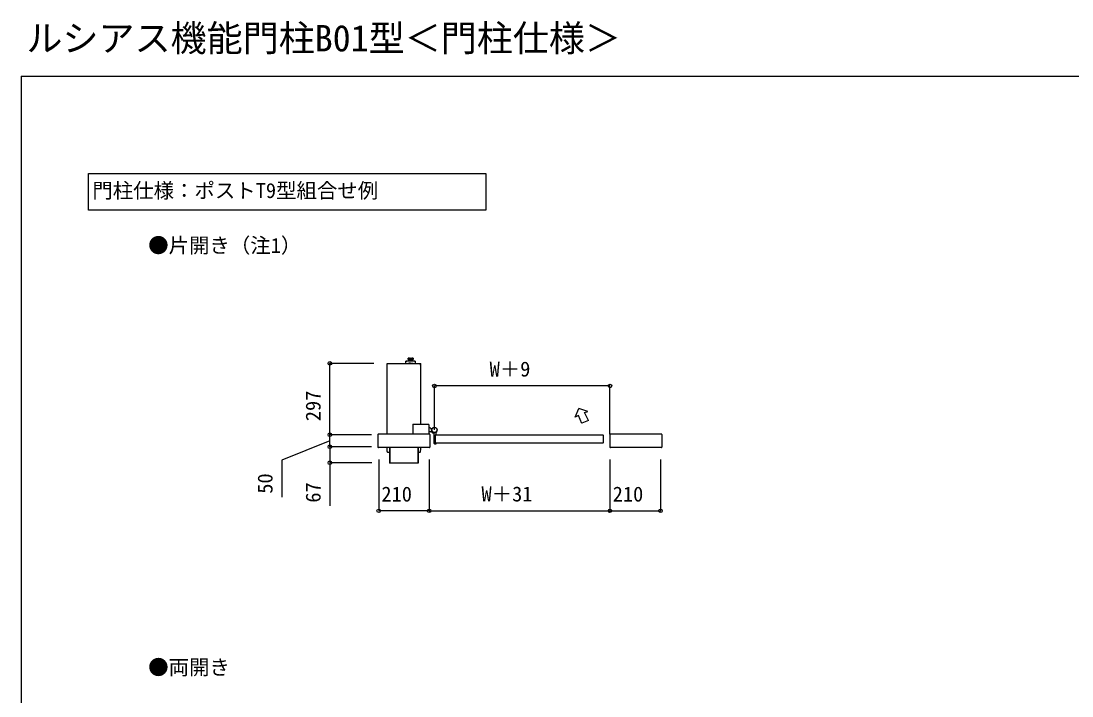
# Model space of a CAD drawing. Units: millimetres, scale not verified. Extents: x -4375 to 4375, y -6504 to 6475.
# Drawn here: x -4375 to 0, y 3667 to 6475 of the extents above; entities that cross this region are included whole.
import ezdxf
from ezdxf.enums import TextEntityAlignment as Align

# ---------------------------------------------------------------- set-up
doc = ezdxf.new("R2010")
doc.units = ezdxf.units.MM
doc.header["$LTSCALE"] = 30
for name, color, linetype in [('0-1_USER1', 3, 'Continuous'), ('0-2_YKK_A1', 4, 'Continuous'), ('0-3_YKK_D', 6, 'Continuous'), ('0-4_YKK_ZWAK', 7, 'Continuous')]:
    doc.layers.add(name, color=color, linetype=linetype)
doc.styles.add('ＭＳ ゴシック', font='')
doc.styles.get('ＭＳ ゴシック').set_extended_font_data('MS Gothic')

msp = doc.modelspace()

# ---------------------------------------------------------------- linework, layer by layer
at = {"layer": '0-1_USER1'}
msp.add_lwpolyline([(-4094.1, 5841.31), (-2440.34, 5841.31), (-2440.34, 5687.97), (-4094.1, 5687.97)], close=True, dxfattribs=at)
at = {"layer": '0-2_YKK_A1'}
for p, q in [((-2851.14, 5043.8), (-2851.14, 5050.68)), ((-2851.14, 5043.56), (-2851.14, 5043.8)), ((-2850.34, 5043.56), (-2851.14, 5043.56)), ((-2851.14, 5043.55), (-2851.14, 5043.56)), ((-2851.14, 4756.94), (-2851.14, 5043.55)), ((-2850.34, 5043.55), (-2851.14, 5043.55)), ((-2850.34, 5050.08), (-2850.14, 5050.08)), ((-2850.34, 5049.88), (-2850.14, 5049.88)), ((-2850.34, 5043.55), (-2850.34, 5043.56)), ((-2850.34, 5043.55), (-2850.14, 5043.55)), ((-2850.14, 5050.88), (-2712.14, 5050.88)), ((-2850.14, 5050.65), (-2850.14, 5050.88)), ((-2850.14, 5044.11), (-2850.14, 5050.65)), ((-2850.14, 5043.55), (-2850.14, 5044.11)), ((-2753.14, 5059.48), (-2772.64, 5059.48)), ((-2763.14, 5067.68), (-2763.14, 5071.68)), ((-2763.11, 5071.68), (-2763.14, 5071.68)), ((-2763.14, 5067.68), (-2763.11, 5067.68)), ((-2763.07, 5067.66), (-2763.14, 5067.68)), ((-2763.11, 5071.68), (-2763.11, 5067.68)), ((-2762.92, 5067.68), (-2762.92, 5072.23)), ((-2762.77, 5067.68), (-2762.77, 5071.8)), ((-2762.77, 5067.68), (-2762.77, 5071.68)), ((-2762.25, 5071.68), (-2762.77, 5071.68)), ((-2762.25, 5071.68), (-2762.25, 5067.68)), ((-2762.01, 5067.68), (-2762.01, 5072.23)), ((-2761.3, 5067.68), (-2761.3, 5071.95)), ((-2761.26, 5067.68), (-2761.26, 5071.68)), ((-2760.29, 5071.68), (-2761.26, 5071.68)), ((-2760.56, 5061.01), (-2760.46, 5062.47)), ((-2760.56, 5061.01), (-2753.14, 5061.01)), ((-2760.42, 5060.95), (-2760.56, 5061.01)), ((-2760.46, 5062.47), (-2753.14, 5062.47)), ((-2760.13, 5060.9), (-2760.35, 5060.93)), ((-2760.29, 5067.68), (-2760.29, 5071.68)), ((-2760.29, 5067.68), (-2758.78, 5067.68)), ((-2760.03, 5067.68), (-2760.03, 5072.23)), ((-2758.86, 5067.68), (-2758.86, 5072.24)), ((-2758.78, 5067.68), (-2758.78, 5071.68)), ((-2757.47, 5071.68), (-2758.78, 5071.68)), ((-2757.47, 5067.68), (-2757.47, 5071.68)), ((-2757.22, 5067.68), (-2757.22, 5072.23)), ((-2755.76, 5067.68), (-2755.76, 5072.24)), ((-2755.61, 5067.68), (-2755.61, 5071.68)), ((-2754.13, 5071.68), (-2755.61, 5071.68)), ((-2755.61, 5067.68), (-2754.13, 5067.68)), ((-2754.13, 5067.68), (-2754.13, 5071.68)), ((-2753.91, 5067.68), (-2753.91, 5072.23)), ((-2753.14, 5061.01), (-2745.71, 5061.01)), ((-2733.64, 5059.48), (-2753.14, 5059.48)), ((-2752.36, 5072.23), (-2752.36, 5067.68)), ((-2752.15, 5071.68), (-2752.15, 5067.68)), ((-2750.66, 5071.68), (-2752.15, 5071.68)), ((-2750.66, 5071.68), (-2750.66, 5067.68)), ((-2750.66, 5067.68), (-2748.8, 5067.68)), ((-2750.51, 5072.23), (-2750.51, 5072.32)), ((-2750.51, 5072.24), (-2750.51, 5067.68)), ((-2749.06, 5072.23), (-2749.06, 5067.68)), ((-2748.8, 5071.68), (-2748.8, 5067.68)), ((-2747.5, 5071.68), (-2748.8, 5071.68)), ((-2747.5, 5071.68), (-2747.5, 5067.68)), ((-2747.41, 5072.24), (-2747.41, 5067.68)), ((-2745.92, 5060.93), (-2746.26, 5060.88)), ((-2746.24, 5072.23), (-2746.24, 5067.68)), ((-2745.98, 5071.68), (-2745.98, 5067.68)), ((-2745.01, 5071.68), (-2745.98, 5071.68)), ((-2745.71, 5061.01), (-2745.86, 5060.95)), ((-2745.01, 5071.68), (-2745.01, 5067.68)), ((-2744.98, 5071.95), (-2744.98, 5067.68)), ((-2744.26, 5072.23), (-2744.26, 5067.68)), ((-2744.03, 5071.68), (-2744.03, 5067.68)), ((-2743.51, 5071.68), (-2744.03, 5071.68)), ((-2744.03, 5067.68), (-2743.51, 5067.68)), ((-2743.51, 5071.68), (-2743.51, 5067.68)), ((-2743.5, 5071.8), (-2743.5, 5067.68)), ((-2743.35, 5072.23), (-2743.35, 5067.68)), ((-2743.17, 5067.68), (-2743.17, 5071.68)), ((-2743.17, 5071.68), (-2743.14, 5071.68)), ((-2743.14, 5071.68), (-2743.14, 5067.68)), ((-2733.64, 5059.48), (-2733.64, 5051.18)), ((-2712.14, 5050.65), (-2712.14, 5050.88)), ((-2712.14, 5044.11), (-2712.14, 5050.65)), ((-2711.94, 5050.08), (-2712.14, 5050.08)), ((-2711.94, 5049.88), (-2712.14, 5049.88)), ((-2712.14, 5043.55), (-2712.14, 5044.11)), ((-2711.94, 5043.55), (-2712.14, 5043.55)), ((-2711.94, 5050.68), (-2711.14, 5050.68)), ((-2711.94, 5043.8), (-2711.94, 5050.68)), ((-2711.94, 5043.8), (-2711.14, 5043.8)), ((-2711.94, 5043.56), (-2711.94, 5043.8)), ((-2711.94, 5043.55), (-2711.94, 5043.56)), ((-2711.94, 5043.55), (-2711.14, 5043.55)), ((-2711.14, 5043.8), (-2711.14, 5050.68)), ((-2711.14, 5043.55), (-2711.14, 5043.56)), ((-2711.14, 4797.38), (-2711.14, 5043.55)), ((-2013.31, 4813.3), (-2040.51, 4801.5)), ((-2744.14, 4795.38), (-2744.14, 4756.94)), ((-2742.14, 4797.38), (-2679.14, 4797.38)), ((-2677.14, 4795.38), (-2677.14, 4756.94)), ((-2669.64, 4779.88), (-2663.95, 4779.88)), ((-2889.19, 4754.94), (-2889.19, 4702.83)), ((-2675.09, 4756.94), (-2887.19, 4756.94)), ((-2672.14, 4765.38), (-2677.14, 4765.38)), ((-2673.09, 4754.94), (-2673.09, 4702.83)), ((-2663.17, 4766.76), (-2663.22, 4766.7)), ((-2661.27, 4764.86), (-2661.32, 4764.8)), ((-2656.14, 4758.94), (-2656.14, 4718.38)), ((-2651.14, 4753.88), (-1952.14, 4753.88)), ((-2651.14, 4753.88), (-2651.14, 4718.88)), ((-2650.84, 4754.18), (-2646.64, 4754.18)), ((-2646.14, 4754.68), (-2646.14, 4763.72)), ((-1951.14, 4752.88), (-1951.14, 4723.58)), ((-1923.19, 4754.94), (-1923.19, 4702.83)), ((-1709.09, 4756.94), (-1921.19, 4756.94)), ((-1707.09, 4754.94), (-1707.09, 4702.83)), ((-2675.09, 4700.83), (-2887.19, 4700.83)), ((-2851.14, 4697.83), (-2851.14, 4700.83)), ((-2851.14, 4694), (-2851.14, 4697.83)), ((-2850.79, 4683.83), (-2851.13, 4693.65)), ((-2841.14, 4700.83), (-2841.14, 4636.38)), ((-2723.14, 4700.83), (-2723.14, 4636.38)), ((-2711.49, 4683.83), (-2711.15, 4693.65)), ((-2711.14, 4697.83), (-2711.14, 4700.83)), ((-2711.14, 4694), (-2711.14, 4697.83)), ((-2654.14, 4716.38), (-2647.14, 4716.38)), ((-1952.14, 4718.88), (-2651.14, 4718.88)), ((-2650.84, 4718.58), (-2646.64, 4718.58)), ((-2646.14, 4718.08), (-2646.14, 4717.38)), ((-1951.14, 4723.58), (-1951.14, 4719.88)), ((-1709.09, 4700.83), (-1921.19, 4700.83)), ((-2839.14, 4637.28), (-2723.14, 4637.28))]:
    msp.add_line(p, q, dxfattribs=at)
for points in [[(-2850.34, 5043.8), (-2850.34, 5050.68), (-2851.14, 5050.68)], [(-2850.34, 5043.56), (-2850.34, 5043.8), (-2851.14, 5043.8)], [(-2772.64, 5051.18), (-2772.64, 5059.48), (-2772.61, 5059.51)], [(-2772.45, 5059.68), (-2771.94, 5059.88), (-2771.23, 5060.07), (-2770.51, 5060.22), (-2769.97, 5060.33), (-2769.88, 5060.36), (-2769.81, 5060.38), (-2769.78, 5060.39), (-2769.77, 5060.39), (-2769.76, 5060.39), (-2769.76, 5060.4), (-2769.75, 5060.4), (-2769.74, 5060.41), (-2769.74, 5060.42), (-2769.75, 5060.42)], [(-2753.14, 5060.48), (-2755.51, 5060.48), (-2756.69, 5060.48), (-2757.85, 5060.48), (-2758.99, 5060.48), (-2760.11, 5060.48), (-2761.19, 5060.48), (-2762.25, 5060.48), (-2763.27, 5060.48), (-2764.24, 5060.48), (-2764.71, 5060.48), (-2765.17, 5060.48), (-2765.62, 5060.48), (-2766.05, 5060.48), (-2766.47, 5060.48), (-2766.87, 5060.48), (-2767.27, 5060.48), (-2767.64, 5060.48), (-2768.01, 5060.48), (-2768.35, 5060.48), (-2768.68, 5060.48), (-2769, 5060.48), (-2769.3, 5060.48), (-2769.58, 5060.48), (-2769.84, 5060.48), (-2770.09, 5060.48), (-2770.32, 5060.48), (-2770.53, 5060.48), (-2770.73, 5060.48), (-2770.9, 5060.48), (-2771.06, 5060.48), (-2771.2, 5060.48), (-2771.32, 5060.48), (-2771.42, 5060.48), (-2771.5, 5060.48), (-2771.56, 5060.48), (-2771.61, 5060.48), (-2771.63, 5060.48), (-2771.64, 5060.48), (-2771.62, 5060.48)], [(-2771.62, 5060.48), (-2771.59, 5060.48), (-2771.54, 5060.48), (-2771.47, 5060.48), (-2771.38, 5060.48), (-2771.27, 5060.48), (-2771.14, 5060.48), (-2770.99, 5060.48), (-2770.82, 5060.48), (-2770.63, 5060.48), (-2770.44, 5060.48), (-2770.23, 5060.48), (-2770, 5060.48), (-2769.74, 5060.48), (-2769.45, 5060.48)], [(-2762.92, 5072.23), (-2762.75, 5072.43), (-2762.55, 5072.56), (-2762.38, 5072.63), (-2762.26, 5072.65), (-2762.19, 5072.66), (-2762.2, 5072.65), (-2762.29, 5072.6), (-2762.43, 5072.5), (-2762.57, 5072.35), (-2762.66, 5072.23)], [(-2762.2, 5072.65), (-2762.19, 5072.65), (-2762.21, 5072.66), (-2762.31, 5072.65), (-2762.47, 5072.6), (-2762.66, 5072.5), (-2762.83, 5072.35), (-2762.92, 5072.23)], [(-2762.77, 5071.68), (-2762.76, 5071.96), (-2762.66, 5072.23)], [(-2762.77, 5067.68), (-2762.25, 5067.68), (-2761.26, 5067.68), (-2760.29, 5067.68)], [(-2762.01, 5072.23), (-2762.16, 5071.96), (-2762.25, 5071.68)], [(-2761.64, 5072.68), (-2761.83, 5072.68), (-2761.98, 5072.68), (-2762.08, 5072.68), (-2762.13, 5072.68), (-2762.13, 5072.68), (-2762.02, 5072.68), (-2761.8, 5072.68), (-2761.46, 5072.68), (-2761, 5072.68), (-2760.43, 5072.68), (-2759.76, 5072.68), (-2758.99, 5072.68), (-2758.15, 5072.68), (-2757.23, 5072.68), (-2756.26, 5072.68), (-2755.24, 5072.68), (-2753.14, 5072.68)], [(-2761.37, 5067.46), (-2761.93, 5067.5), (-2762.04, 5067.51)], [(-2762.01, 5072.23), (-2761.8, 5072.46), (-2761.6, 5072.57), (-2761.39, 5072.63), (-2761.21, 5072.66), (-2761.07, 5072.66), (-2761, 5072.64), (-2761.02, 5072.59), (-2761.09, 5072.48), (-2761.19, 5072.33), (-2761.24, 5072.23)], [(-2760.46, 5062.47), (-2760.76, 5064.9), (-2761.64, 5067.18)], [(-2761.26, 5071.68), (-2761.3, 5071.96), (-2761.24, 5072.23)], [(-2760.03, 5072.23), (-2760.18, 5071.96), (-2760.29, 5071.68)], [(-2758.84, 5072.23), (-2758.79, 5072.43), (-2758.77, 5072.56), (-2758.81, 5072.63), (-2758.91, 5072.65), (-2759.09, 5072.66), (-2759.32, 5072.65), (-2759.57, 5072.6), (-2759.78, 5072.5), (-2759.95, 5072.36), (-2760.03, 5072.23)], [(-2758.78, 5071.68), (-2758.85, 5071.96), (-2758.84, 5072.23)], [(-2758.78, 5067.68), (-2757.47, 5067.68), (-2755.61, 5067.68)], [(-2757.22, 5072.23), (-2757.34, 5071.96), (-2757.47, 5071.68)], [(-2757.22, 5072.23), (-2757.11, 5072.43), (-2756.92, 5072.56), (-2756.71, 5072.63), (-2756.56, 5072.65), (-2756.3, 5072.66), (-2756.07, 5072.65), (-2755.89, 5072.61), (-2755.79, 5072.53), (-2755.76, 5072.39), (-2755.76, 5072.23)], [(-2755.61, 5071.68), (-2755.72, 5071.96), (-2755.76, 5072.23)], [(-2753.91, 5072.23), (-2754, 5071.96), (-2754.13, 5071.68)], [(-2754.13, 5067.68), (-2753.14, 5067.68), (-2752.15, 5067.68), (-2750.66, 5067.68)], [(-2753.91, 5072.23), (-2753.85, 5072.43), (-2753.72, 5072.56), (-2753.55, 5072.63), (-2753.34, 5072.65), (-2753.14, 5072.66)], [(-2753.14, 5072.68), (-2751.03, 5072.68), (-2750.01, 5072.68), (-2749.03, 5072.68), (-2748.11, 5072.68), (-2747.26, 5072.68), (-2746.5, 5072.68), (-2745.83, 5072.68), (-2745.26, 5072.68), (-2744.8, 5072.68), (-2744.46, 5072.68), (-2744.24, 5072.68), (-2744.15, 5072.68), (-2744.15, 5072.68), (-2744.21, 5072.68), (-2744.31, 5072.68), (-2744.46, 5072.68), (-2744.65, 5072.68)], [(-2753.14, 5072.66), (-2752.88, 5072.65), (-2752.66, 5072.61), (-2752.5, 5072.52), (-2752.4, 5072.39), (-2752.36, 5072.23)], [(-2753.14, 5067.68), (-2753.14, 5067.49), (-2753.14, 5067.33), (-2753.14, 5067.22), (-2753.14, 5067.18)], [(-2753.14, 5067.18), (-2753.14, 5064.89), (-2753.14, 5062.47)], [(-2753.14, 5062.47), (-2745.82, 5062.47), (-2745.71, 5061.01)], [(-2753.14, 5062.47), (-2753.14, 5061.74), (-2753.14, 5061.01), (-2753.14, 5060.84), (-2753.14, 5060.7), (-2753.14, 5060.61), (-2753.14, 5060.58)], [(-2744.02, 5060.48), (-2745.08, 5060.48), (-2746.17, 5060.48), (-2747.28, 5060.48), (-2748.42, 5060.48), (-2750.76, 5060.48), (-2753.14, 5060.48), (-2753.14, 5060.4), (-2753.14, 5060.19), (-2753.14, 5059.86), (-2753.14, 5059.48)], [(-2753.14, 5051.18), (-2750.54, 5051.17), (-2747.63, 5051.15), (-2744.47, 5051.1), (-2741.23, 5051.03), (-2741.09, 5051.03)], [(-2753.14, 5051.18), (-2753.14, 5051.14), (-2753.14, 5051.04), (-2753.14, 5050.88)], [(-2752.15, 5071.68), (-2752.27, 5071.96), (-2752.36, 5072.23)], [(-2750.51, 5072.23), (-2750.55, 5071.96), (-2750.66, 5071.68)], [(-2750.51, 5072.42), (-2750.51, 5072.43), (-2750.45, 5072.56), (-2750.34, 5072.63), (-2750.17, 5072.65), (-2749.95, 5072.66), (-2749.72, 5072.65), (-2749.48, 5072.61), (-2749.28, 5072.52), (-2749.14, 5072.39), (-2749.06, 5072.23)], [(-2748.8, 5071.68), (-2748.93, 5071.96), (-2749.06, 5072.23)], [(-2748.8, 5067.68), (-2747.5, 5067.68), (-2745.98, 5067.68), (-2745.01, 5067.68), (-2744.03, 5067.68)], [(-2746.24, 5072.23), (-2746.39, 5072.43), (-2746.61, 5072.56), (-2746.71, 5072.6), (-2746.95, 5072.64), (-2747.17, 5072.66), (-2747.35, 5072.65), (-2747.47, 5072.62), (-2747.51, 5072.55), (-2747.49, 5072.42), (-2747.43, 5072.23)], [(-2747.43, 5072.23), (-2747.42, 5071.96), (-2747.5, 5071.68)], [(-2745.98, 5071.68), (-2746.1, 5071.96), (-2746.24, 5072.23)], [(-2744.64, 5067.18), (-2745.52, 5064.9), (-2745.82, 5062.47)], [(-2745.04, 5072.23), (-2745.15, 5072.43), (-2745.24, 5072.56), (-2745.28, 5072.63), (-2745.25, 5072.65), (-2745.15, 5072.66), (-2744.97, 5072.65), (-2744.75, 5072.6), (-2744.53, 5072.5), (-2744.48, 5072.46), (-2744.26, 5072.23)], [(-2745.04, 5072.23), (-2744.98, 5071.96), (-2745.01, 5071.68)], [(-2744.24, 5067.51), (-2744.34, 5067.5), (-2744.9, 5067.46)], [(-2744.03, 5071.68), (-2744.11, 5071.96), (-2744.26, 5072.23)], [(-2743.62, 5072.23), (-2743.77, 5072.43), (-2743.93, 5072.56), (-2744.04, 5072.63), (-2744.09, 5072.65), (-2744.07, 5072.66), (-2743.97, 5072.65), (-2743.8, 5072.6), (-2743.61, 5072.5), (-2743.44, 5072.35), (-2743.35, 5072.23)], [(-2743.46, 5072.36), (-2743.52, 5072.43), (-2743.72, 5072.56), (-2743.89, 5072.63), (-2744.02, 5072.65), (-2744.08, 5072.66), (-2744.08, 5072.65)], [(-2736.82, 5060.48), (-2736.53, 5060.48), (-2736.26, 5060.48), (-2736.02, 5060.48), (-2735.8, 5060.48), (-2735.61, 5060.48), (-2735.43, 5060.48), (-2735.28, 5060.48), (-2735.14, 5060.48), (-2734.91, 5060.48), (-2734.82, 5060.48), (-2734.75, 5060.48), (-2734.69, 5060.48), (-2734.65, 5060.48), (-2734.64, 5060.48), (-2734.64, 5060.48), (-2734.67, 5060.48), (-2734.71, 5060.48), (-2734.77, 5060.48), (-2734.86, 5060.48), (-2734.96, 5060.48), (-2735.08, 5060.48), (-2735.22, 5060.48), (-2735.37, 5060.48), (-2735.55, 5060.48), (-2735.74, 5060.48), (-2735.96, 5060.48), (-2736.18, 5060.48), (-2736.43, 5060.48), (-2736.7, 5060.48), (-2736.98, 5060.48), (-2737.28, 5060.48), (-2737.92, 5060.48), (-2738.63, 5060.48), (-2739.4, 5060.48), (-2740.22, 5060.48), (-2741.1, 5060.48), (-2742.03, 5060.48), (-2743.01, 5060.48), (-2744.02, 5060.48)], [(-2743.62, 5072.23), (-2743.52, 5071.96), (-2743.51, 5071.68)], [(-2743.17, 5067.68), (-2743.14, 5067.68), (-2743.2, 5067.66)], [(-2733.83, 5059.68), (-2733.82, 5059.68), (-2733.64, 5059.48)], [(-2711.94, 5043.56), (-2711.14, 5043.56), (-2711.14, 5043.8)], [(-2040.24, 4800.87), (-2054.68, 4834.17), (-2067.58, 4827.46), (-2052.88, 4863.62)], [(-2013.31, 4813.3), (-2029.3, 4845.89), (-2015.82, 4851.36), (-2052.88, 4863.62)], [(-2669.64, 4779.88), (-2672.14, 4782.38), (-2677.14, 4782.38)], [(-2672.14, 4765.38), (-2669.64, 4767.88), (-2663.95, 4767.88)], [(-2663.69, 4767.17), (-2664.75, 4768.23), (-2665.48, 4766.97)], [(-2665.42, 4765.57), (-2663.37, 4766.28), (-2662.13, 4765.9)], [(-2660.73, 4764.46), (-2660.86, 4764.34), (-2663.69, 4767.17), (-2663.56, 4767.29)], [(-2662.45, 4762.6), (-2661.75, 4764.65), (-2662.13, 4765.9)], [(-2660.86, 4764.34), (-2659.8, 4763.28), (-2661.06, 4762.55)], [(-2839.14, 4700.83), (-2839.14, 4636.38), (-2841.14, 4636.38)], [(-2721.14, 4700.83), (-2721.14, 4636.38), (-2723.14, 4636.38)]]:
    msp.add_lwpolyline(points, dxfattribs=at)
for points in [[(-2762.92, 5072.23), (-2763.06, 5071.96), (-2763.11, 5071.68), (-2763.06, 5071.96)], [(-2743.35, 5072.23), (-2743.22, 5071.96), (-2743.17, 5071.68), (-2743.22, 5071.96)]]:
    msp.add_lwpolyline(points, close=True, dxfattribs=at)
for radius in [11.5, 10.35]:
    msp.add_circle((-2654.14, 4773.88), radius, dxfattribs=at)
for centre, radius, start, end in [((-2752.96, 4552.6), 498.58, 90.0208, 91.40646), ((-2752.76, 5201.29), 134.11, 266.8932, 269.83866), ((-2753.51, 5201.29), 134.11, 270.16134, 273.10679), ((-2739.35, 5044.64), 16.03, 69.84943, 79.88372), ((-2742.14, 4795.38), 2, 90, 180), ((-2679.14, 4795.38), 2, 0, 90), ((-2887.19, 4754.94), 2, 90, 180), ((-2675.09, 4754.94), 2, 0, 90), ((-2664.35, 4766.32), 1.3, 149.99997, 210.96468), ((-2657.75, 4770.28), 9, 210.96468, 239.03527), ((-2661.71, 4763.68), 1.3, 239.03527, 299.99997), ((-2661.14, 4758.94), 5, 0.00002, 64.89722), ((-2650.84, 4753.88), 0.3, 90, 180), ((-2646.64, 4754.68), 0.5, 270, 0), ((-2641.14, 4763.72), 5, 141.98772, 180), ((-1952.14, 4752.88), 1, 0, 90), ((-1921.19, 4754.94), 2, 90, 180), ((-1709.09, 4754.94), 2, 0, 90), ((-2887.19, 4702.83), 2, 180, 270), ((-2841.14, 4694), 10, 180, 182), ((-2848.79, 4683.9), 2, 182, 259.60335), ((-2804.04, 4927.83), 250, 259.60335, 261.46523), ((-2758.24, 4927.83), 250, 278.53477, 280.39665), ((-2713.49, 4683.9), 2, 280.39665, 358), ((-2721.14, 4694), 10, 358, 0), ((-2675.09, 4702.83), 2, 270, 0), ((-2654.14, 4718.38), 2, 180, 270), ((-2650.84, 4718.88), 0.3, 180, 270), ((-2647.14, 4717.38), 1, 270, 0), ((-2646.64, 4718.08), 0.5, 0, 90), ((-1952.14, 4719.88), 1, 270, 0), ((-1921.19, 4702.83), 2, 180, 270), ((-1709.09, 4702.83), 2, 270, 0)]:
    msp.add_arc(centre, radius, start, end, dxfattribs=at)
at = {"layer": '0-3_YKK_D'}
for p, q in [((-2905.99, 5050.88), (-3090.19, 5050.88)), ((-3089.19, 4753.88), (-3089.19, 5050.88)), ((-2654.14, 4774.88), (-2654.14, 4957.94)), ((-1923.19, 4956.94), (-2654.14, 4956.94)), ((-1923.19, 4755.94), (-1923.19, 4957.94)), ((-2915.64, 4753.88), (-3090.19, 4753.88)), ((-2915.64, 4753.88), (-3090.19, 4753.88)), ((-3089.19, 4703.88), (-3089.19, 4753.88)), ((-2915.64, 4703.88), (-3090.19, 4703.88)), ((-2915.64, 4703.88), (-3090.19, 4703.88)), ((-2886.14, 4651.21), (-2886.14, 4436.28)), ((-2676.14, 4651.21), (-2676.14, 4436.28)), ((-2676.14, 4651.21), (-2676.14, 4436.28)), ((-1923.19, 4651.21), (-1923.19, 4436.28)), ((-1923.19, 4651.21), (-1923.19, 4436.28)), ((-1713.19, 4651.21), (-1713.19, 4436.28)), ((-2915.02, 4637.28), (-3090.19, 4637.28)), ((-2676.14, 4437.28), (-2886.14, 4437.28)), ((-2676.14, 4437.28), (-1923.19, 4437.28)), ((-1923.19, 4437.28), (-1713.19, 4437.28))]:
    msp.add_line(p, q, dxfattribs=at)
for points in [[(-3089.19, 4728.88), (-3289.19, 4647.8), (-3289.19, 4494.78)], [(-3089.19, 4703.88), (-3089.19, 4637.28), (-3089.19, 4458.14)]]:
    msp.add_lwpolyline(points, dxfattribs=at)
for centre in [(-3089.19, 5050.88), (-2654.14, 4956.94), (-1923.19, 4956.94), (-3089.19, 4753.88), (-3089.19, 4753.88), (-3089.19, 4703.88), (-3089.19, 4703.88), (-3089.19, 4637.28), (-2886.14, 4437.28), (-2676.14, 4437.28), (-2676.14, 4437.28), (-1923.19, 4437.28), (-1923.19, 4437.28), (-1713.19, 4437.28)]:
    msp.add_circle(centre, 7.5, dxfattribs=at)
at = {"layer": '0-4_YKK_ZWAK'}
for q in [(-4375, -6503.5), (4375, 6246.5)]:
    msp.add_line((-4375, 6246.5), q, dxfattribs=at)

# ---------------------------------------------------------------- texts
at = {"layer": '0-1_USER1', "style": 'ＭＳ ゴシック'}
for s, height, p in [('ルシアス機能門柱B01型＜門柱仕様＞', 110, (-4352.64, 6316.07)), ('門柱仕様：ポストT9型組合せ例', 62.32, (-4078.07, 5720.15)), ('●片開き（注1）', 62.32, (-3845.59, 5492.13)), ('●両開き', 62.32, (-3845.59, 3736.59))]:
    msp.add_text(s, height=height, dxfattribs=at).set_placement(p, align=Align.BOTTOM_LEFT)
at = {"layer": '0-3_YKK_D', "style": 'ＭＳ ゴシック'}
for s, p in [('W＋9', (-2424.38, 4977.42)), ('210', (-2874.83, 4457.28)), ('W＋31', (-2458.08, 4457.77)), ('210', (-1911.89, 4457.28))]:
    msp.add_text(s, height=62.32, dxfattribs=at).set_placement(p, align=Align.BOTTOM_LEFT)
for s, p in [('297', (-3109.19, 4810.38)), ('50', (-3309.19, 4508.51)), ('67', (-3109.19, 4471.38))]:
    msp.add_text(s, height=62.32, rotation=90, dxfattribs=at).set_placement(p, align=Align.BOTTOM_LEFT)

doc.saveas('drawing.dxf')
